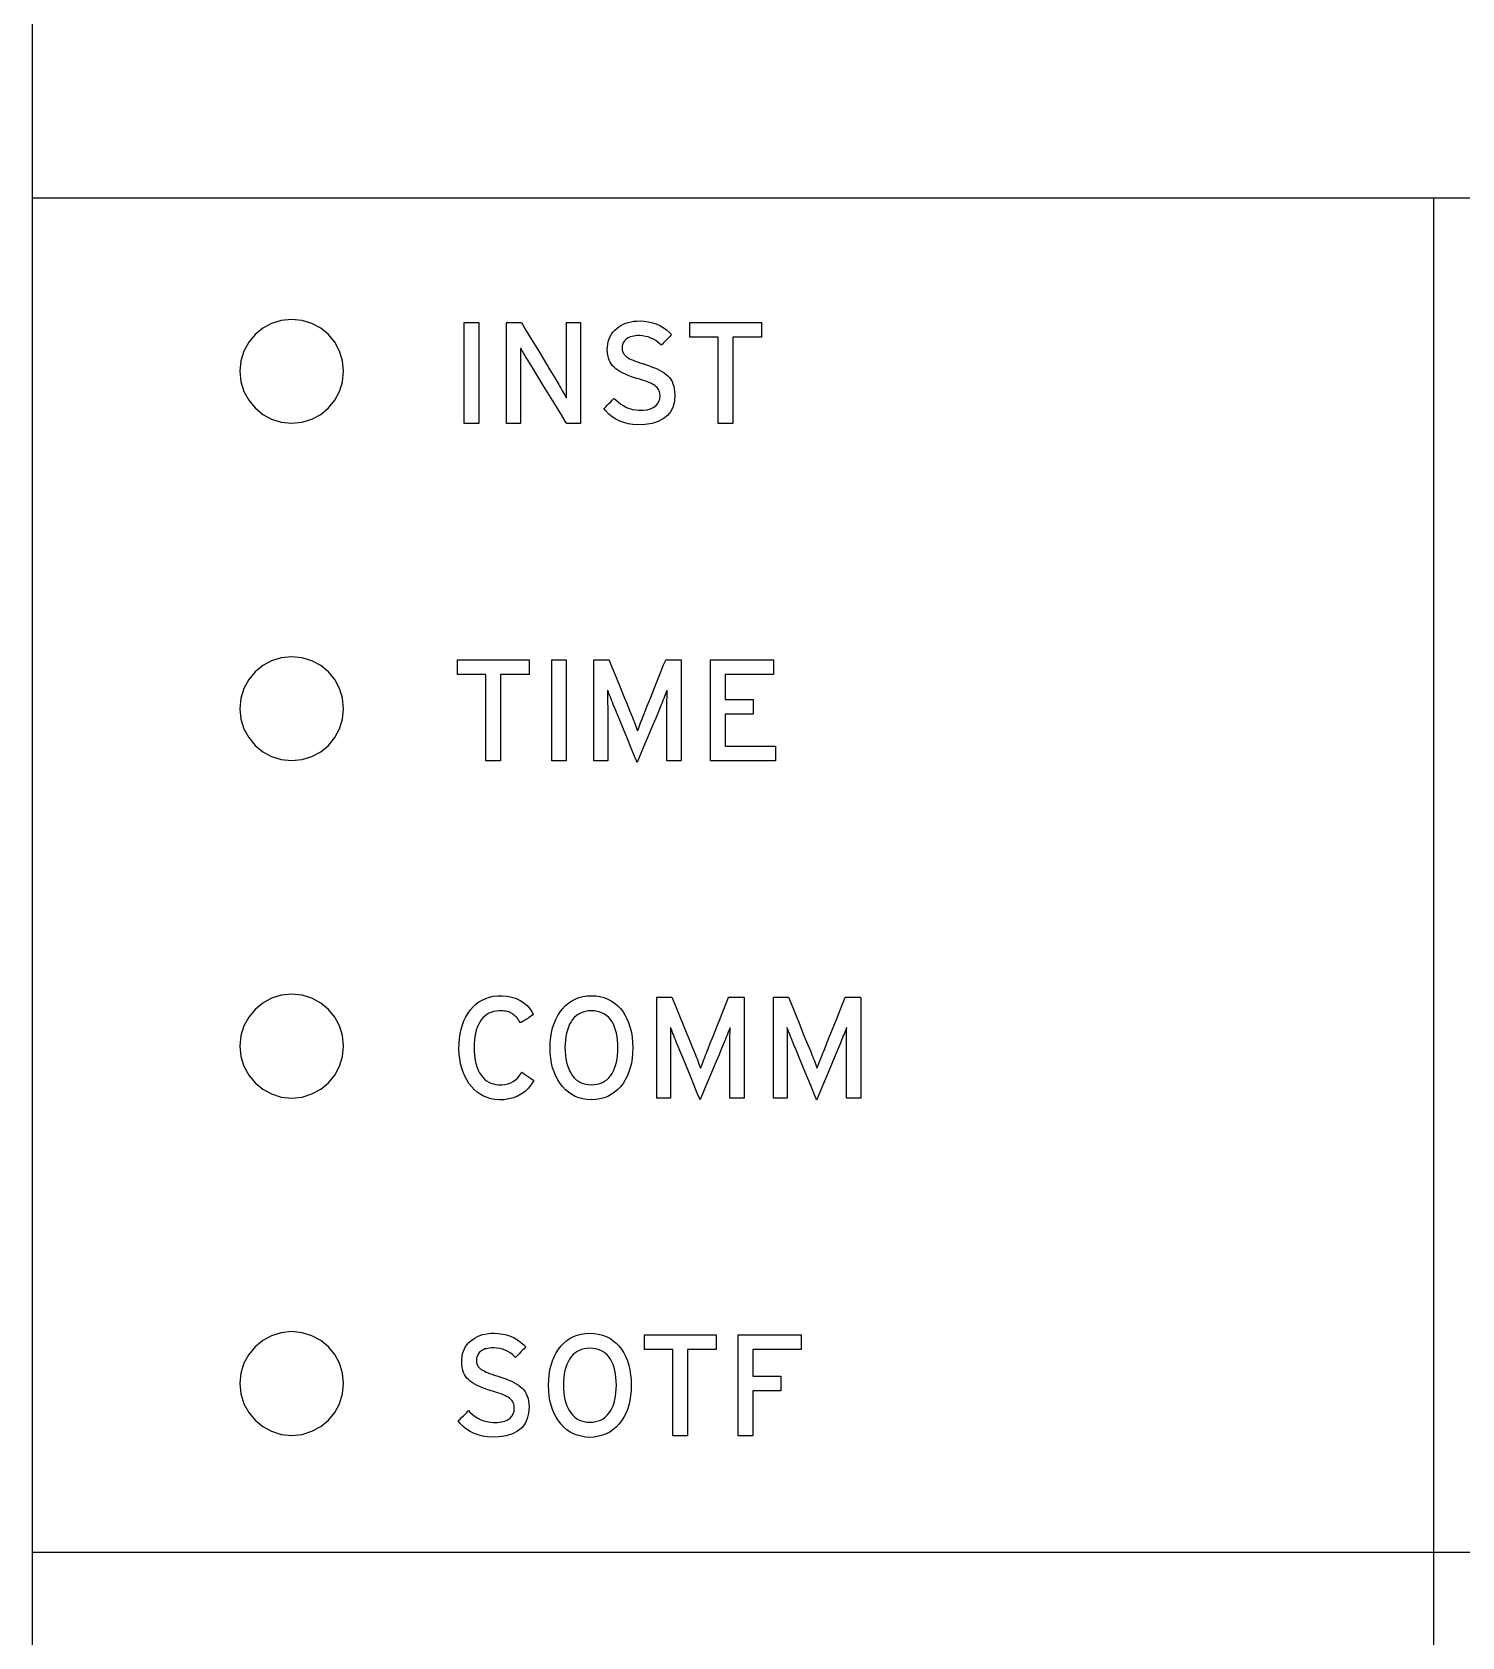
# Model space of a CAD drawing. Extents: x 1 to 47.7, y 0.2 to 33.3.
# Drawn here: x 21.577 to 22.954, y 9.983 to 11.529 of the extents above; entities that cross this region are included whole.
import ezdxf

# ---------------------------------------------------------------- set-up
doc = ezdxf.new("R2010")
doc.units = 0
doc.header["$MEASUREMENT"] = 0
doc.layers.add('4_0_____DWG', color=7, linetype='CONTINUOUS')

msp = doc.modelspace()

# ---------------------------------------------------------------- linework, layer by layer
at = {"layer": '4_0_____DWG'}
for points in [[(21.577, 11.8074), (21.577, 11.5273), (21.577, 10.9643), (21.577, 10.4013), (21.577, 10.1212), (21.577, 9.8427), (21.577, 9.5664), (21.577, 9.2929), (21.577, 9.1574), (21.577, 9.0227), (21.577, 8.889), (21.577, 8.7563), (21.577, 8.6248), (21.577, 8.4944), (21.577, 8.3652)], [(25.3529, 11.3685), (21.577, 11.3685)], [(22.9271, 11.3685), (22.9271, 8.656)], [(21.9934, 11.1517), (21.9934, 11.2489), (22.0074, 11.2489), (22.0074, 11.1517), (21.9934, 11.1517)], [(22.2522, 11.2346), (22.2522, 11.1517), (22.2381, 11.1517), (22.2381, 11.2346), (22.2106, 11.2346), (22.2106, 11.2489), (22.2797, 11.2489), (22.2797, 11.2346), (22.2522, 11.2346)], [(22.0283, 10.9097), (22.0283, 10.8267), (22.0142, 10.8267), (22.0142, 10.9097), (21.9868, 10.9097), (21.9868, 10.9239), (22.0558, 10.9239), (22.0558, 10.9097), (22.0283, 10.9097)], [(22.0777, 10.8267), (22.0777, 10.9239), (22.0917, 10.9239), (22.0917, 10.8267), (22.0777, 10.8267)], [(22.2305, 10.8267), (22.2305, 10.9239), (22.2912, 10.9239), (22.2912, 10.9098), (22.2446, 10.9098), (22.2446, 10.8856), (22.2716, 10.8856), (22.2716, 10.8715), (22.2446, 10.8715), (22.2446, 10.8408), (22.2932, 10.8408), (22.2932, 10.8267), (22.2305, 10.8267)], [(22.2085, 10.2596), (22.2085, 10.1767), (22.1944, 10.1767), (22.1944, 10.2596), (22.1669, 10.2596), (22.1669, 10.2739), (22.2359, 10.2739), (22.2359, 10.2596), (22.2085, 10.2596)], [(22.2713, 10.2596), (22.2713, 10.2341), (22.2983, 10.2341), (22.2983, 10.2199), (22.2713, 10.2199), (22.2713, 10.1767), (22.2572, 10.1767), (22.2572, 10.2739), (22.3178, 10.2739), (22.3178, 10.2596), (22.2713, 10.2596)], [(21.577, 10.0644), (24.247, 10.0645)]]:
    msp.add_lwpolyline(points, dxfattribs=at)
for points in [[(21.8271, 11.1519), (21.8372, 11.1529), (21.8466, 11.1558), (21.8551, 11.1604), (21.8625, 11.1666), (21.8686, 11.174), (21.8732, 11.1825), (21.8761, 11.1918), (21.8772, 11.2019), (21.8761, 11.212), (21.8732, 11.2214), (21.8686, 11.2299), (21.8625, 11.2373), (21.8551, 11.2434), (21.8466, 11.248), (21.8372, 11.2509), (21.8271, 11.2519), (21.8171, 11.2509), (21.8077, 11.248), (21.7992, 11.2434), (21.7918, 11.2373), (21.7857, 11.2299), (21.7811, 11.2214), (21.7782, 11.212), (21.7772, 11.2019), (21.7782, 11.1918), (21.7811, 11.1825), (21.7857, 11.174), (21.7918, 11.1666), (21.7992, 11.1604), (21.8077, 11.1558), (21.8171, 11.1529)], [(22.0921, 11.1517), (22.0907, 11.1539), (22.0871, 11.1599), (22.0818, 11.1684), (22.0756, 11.1784), (22.0692, 11.1889), (22.0632, 11.1986), (22.0584, 11.2065), (22.0553, 11.2115), (22.0543, 11.2131), (22.0534, 11.2146), (22.0525, 11.2161), (22.0516, 11.2175), (22.0508, 11.2189), (22.05, 11.2203), (22.0493, 11.2216), (22.0485, 11.2229), (22.0478, 11.2241), (22.0475, 11.2233), (22.0475, 11.2209), (22.0475, 11.2185), (22.0475, 11.216), (22.0476, 11.2135), (22.0476, 11.2108), (22.0476, 11.2081), (22.0476, 11.2053), (22.0477, 11.2025), (22.0477, 11.2007), (22.0477, 11.1962), (22.0477, 11.1894), (22.0477, 11.1812), (22.0477, 11.1726), (22.0477, 11.1644), (22.0477, 11.1576), (22.0477, 11.1531), (22.0477, 11.1517), (22.047, 11.1517), (22.0456, 11.1517), (22.0436, 11.1517), (22.0413, 11.1517), (22.039, 11.1517), (22.0368, 11.1517), (22.0352, 11.1517), (22.0341, 11.1517), (22.034, 11.1524), (22.034, 11.1587), (22.034, 11.1701), (22.034, 11.185), (22.034, 11.2015), (22.034, 11.2178), (22.034, 11.2323), (22.034, 11.2432), (22.034, 11.2486), (22.0343, 11.2489), (22.0354, 11.2489), (22.0373, 11.2489), (22.0396, 11.2489), (22.042, 11.2489), (22.0444, 11.2489), (22.0464, 11.2489), (22.0478, 11.2489), (22.0484, 11.2489), (22.0497, 11.2467), (22.0531, 11.2409), (22.0582, 11.2326), (22.0641, 11.2229), (22.0702, 11.2127), (22.0759, 11.2032), (22.0805, 11.1955), (22.0835, 11.1907), (22.0844, 11.189), (22.0855, 11.1872), (22.0865, 11.1855), (22.0875, 11.1838), (22.0884, 11.1822), (22.0893, 11.1806), (22.0901, 11.1791), (22.0909, 11.1777), (22.0917, 11.1763), (22.0919, 11.1771), (22.0919, 11.1795), (22.0919, 11.182), (22.0919, 11.1846), (22.0919, 11.1872), (22.0918, 11.1898), (22.0918, 11.1926), (22.0918, 11.1954), (22.0918, 11.1983), (22.0918, 11.2001), (22.0918, 11.2046), (22.0918, 11.2114), (22.0918, 11.2195), (22.0918, 11.2281), (22.0918, 11.2362), (22.0918, 11.243), (22.0918, 11.2475), (22.0918, 11.2489), (22.0925, 11.2489), (22.0939, 11.2489), (22.0959, 11.2489), (22.0982, 11.2489), (22.1005, 11.2489), (22.1026, 11.2489), (22.1043, 11.2489), (22.1053, 11.2489), (22.1055, 11.2482), (22.1055, 11.2419), (22.1055, 11.2304), (22.1055, 11.2156), (22.1055, 11.1991), (22.1055, 11.1827), (22.1055, 11.1682), (22.1055, 11.1574), (22.1055, 11.152), (22.1053, 11.1517), (22.1042, 11.1517), (22.1024, 11.1517), (22.1003, 11.1517), (22.098, 11.1517), (22.0958, 11.1517), (22.0939, 11.1517), (22.0926, 11.1517)], [(22.1962, 11.1796), (22.1958, 11.1735), (22.1945, 11.168), (22.1923, 11.1633), (22.1891, 11.1593), (22.1851, 11.1561), (22.1801, 11.1535), (22.1743, 11.1517), (22.1675, 11.1505), (22.1604, 11.1502), (22.1558, 11.1505), (22.1514, 11.1513), (22.1472, 11.1524), (22.1432, 11.1539), (22.1395, 11.1558), (22.136, 11.1581), (22.1327, 11.1607), (22.1296, 11.1638), (22.1279, 11.1659), (22.1285, 11.1665), (22.1296, 11.1676), (22.1311, 11.1692), (22.1328, 11.1708), (22.1345, 11.1725), (22.136, 11.174), (22.1372, 11.1752), (22.1379, 11.1758), (22.1393, 11.1745), (22.1418, 11.1722), (22.1443, 11.1702), (22.147, 11.1685), (22.1497, 11.1671), (22.1526, 11.166), (22.1555, 11.1652), (22.1585, 11.1646), (22.1617, 11.1644), (22.1657, 11.1645), (22.1695, 11.1649), (22.1728, 11.1658), (22.1755, 11.167), (22.1778, 11.1685), (22.1796, 11.1704), (22.1809, 11.1727), (22.1817, 11.1754), (22.182, 11.1784), (22.1819, 11.1797), (22.1817, 11.1809), (22.1814, 11.1821), (22.181, 11.1832), (22.1805, 11.1842), (22.1799, 11.1852), (22.1791, 11.1861), (22.1782, 11.187), (22.1772, 11.1878), (22.176, 11.1887), (22.1746, 11.1895), (22.173, 11.1903), (22.1712, 11.1911), (22.1693, 11.1919), (22.1672, 11.1927), (22.1649, 11.1934), (22.1624, 11.1942), (22.1596, 11.195), (22.1564, 11.196), (22.1534, 11.197), (22.1505, 11.1981), (22.1479, 11.1993), (22.1455, 11.2004), (22.1433, 11.2017), (22.1412, 11.203), (22.1394, 11.2043), (22.1377, 11.2057), (22.1363, 11.2072), (22.135, 11.2089), (22.1339, 11.2107), (22.133, 11.2127), (22.1322, 11.2149), (22.1317, 11.2173), (22.1314, 11.2198), (22.1312, 11.2225), (22.1313, 11.2254), (22.1316, 11.2281), (22.1321, 11.2307), (22.1329, 11.2331), (22.1339, 11.2354), (22.1351, 11.2376), (22.1366, 11.2396), (22.1383, 11.2415), (22.1402, 11.2432), (22.1422, 11.2447), (22.1443, 11.2461), (22.1465, 11.2472), (22.1489, 11.2482), (22.1514, 11.249), (22.154, 11.2496), (22.1567, 11.2501), (22.1596, 11.2503), (22.1627, 11.2504), (22.1668, 11.2502), (22.1708, 11.2496), (22.1746, 11.2487), (22.1782, 11.2475), (22.1817, 11.246), (22.185, 11.2441), (22.1881, 11.2418), (22.1911, 11.2393), (22.1931, 11.2372), (22.1925, 11.2366), (22.1914, 11.2355), (22.19, 11.234), (22.1883, 11.2323), (22.1866, 11.2305), (22.1851, 11.2289), (22.1839, 11.2277), (22.1832, 11.227), (22.1822, 11.2279), (22.1801, 11.2297), (22.178, 11.2314), (22.1756, 11.2328), (22.1732, 11.2339), (22.1706, 11.2349), (22.1679, 11.2355), (22.1651, 11.236), (22.1622, 11.2362), (22.1599, 11.2362), (22.1582, 11.236), (22.1566, 11.2358), (22.1551, 11.2355), (22.1537, 11.2352), (22.1524, 11.2347), (22.1513, 11.2342), (22.1502, 11.2335), (22.1493, 11.2328), (22.1485, 11.232), (22.1478, 11.2312), (22.1472, 11.2303), (22.1466, 11.2294), (22.1462, 11.2284), (22.1459, 11.2274), (22.1456, 11.2263), (22.1455, 11.2252), (22.1455, 11.2241), (22.1455, 11.2235), (22.1455, 11.223), (22.1456, 11.2224), (22.1456, 11.2219), (22.1458, 11.2214), (22.1459, 11.221), (22.146, 11.2205), (22.1462, 11.2201), (22.1464, 11.2196), (22.1467, 11.2192), (22.1469, 11.2187), (22.1473, 11.2183), (22.1476, 11.2178), (22.148, 11.2174), (22.1484, 11.217), (22.1489, 11.2165), (22.1494, 11.2161), (22.1502, 11.2156), (22.1514, 11.2148), (22.1527, 11.214), (22.1543, 11.2132), (22.1561, 11.2125), (22.158, 11.2117), (22.1602, 11.2109), (22.1625, 11.2101), (22.165, 11.2093), (22.168, 11.2084), (22.171, 11.2074), (22.1739, 11.2063), (22.1766, 11.2052), (22.1791, 11.2041), (22.1815, 11.2029), (22.1838, 11.2016), (22.1858, 11.2003), (22.1878, 11.1989), (22.1895, 11.1974), (22.191, 11.1958), (22.1924, 11.194), (22.1935, 11.192), (22.1944, 11.1898), (22.1952, 11.1875), (22.1957, 11.1851), (22.196, 11.1824)], [(21.8271, 10.8269), (21.8372, 10.8279), (21.8466, 10.8308), (21.8551, 10.8355), (21.8625, 10.8416), (21.8686, 10.849), (21.8732, 10.8575), (21.8761, 10.8668), (21.8772, 10.8769), (21.8761, 10.887), (21.8732, 10.8964), (21.8686, 10.9049), (21.8625, 10.9123), (21.8551, 10.9184), (21.8466, 10.923), (21.8372, 10.9259), (21.8271, 10.9269), (21.8171, 10.9259), (21.8077, 10.923), (21.7992, 10.9184), (21.7918, 10.9123), (21.7857, 10.9049), (21.7811, 10.8964), (21.7782, 10.887), (21.7772, 10.8769), (21.7782, 10.8668), (21.7811, 10.8575), (21.7857, 10.849), (21.7918, 10.8416), (21.7992, 10.8355), (21.8077, 10.8308), (21.8171, 10.8279)], [(22.1886, 10.8267), (22.1886, 10.8285), (22.1886, 10.8335), (22.1886, 10.8406), (22.1886, 10.849), (22.1886, 10.8577), (22.1886, 10.8659), (22.1886, 10.8726), (22.1886, 10.877), (22.1886, 10.8786), (22.1886, 10.881), (22.1886, 10.8833), (22.1886, 10.8854), (22.1887, 10.8874), (22.1887, 10.8894), (22.1887, 10.8911), (22.1888, 10.8928), (22.1888, 10.8944), (22.1886, 10.8946), (22.1881, 10.8933), (22.1875, 10.8918), (22.1869, 10.8902), (22.1863, 10.8885), (22.1855, 10.8867), (22.1848, 10.8848), (22.184, 10.8827), (22.1831, 10.8806), (22.1824, 10.879), (22.1807, 10.8747), (22.1778, 10.8678), (22.1742, 10.8592), (22.1703, 10.8499), (22.1665, 10.8409), (22.1633, 10.8331), (22.1609, 10.8276), (22.16, 10.8252), (22.1593, 10.8267), (22.1572, 10.8317), (22.1542, 10.839), (22.1506, 10.8479), (22.1467, 10.8572), (22.1431, 10.866), (22.14, 10.8734), (22.138, 10.8783), (22.1372, 10.8801), (22.1364, 10.8823), (22.1356, 10.8843), (22.1348, 10.8863), (22.1341, 10.8881), (22.1334, 10.8898), (22.1328, 10.8914), (22.1322, 10.8929), (22.1316, 10.8943), (22.1313, 10.8947), (22.1314, 10.8932), (22.1314, 10.8915), (22.1314, 10.8898), (22.1315, 10.8879), (22.1315, 10.8859), (22.1315, 10.8838), (22.1315, 10.8815), (22.1316, 10.8792), (22.1316, 10.8775), (22.1316, 10.8738), (22.1316, 10.8676), (22.1316, 10.8596), (22.1316, 10.8509), (22.1316, 10.8424), (22.1316, 10.8349), (22.1316, 10.8294), (22.1316, 10.8268), (22.1313, 10.8267), (22.1301, 10.8267), (22.1284, 10.8267), (22.1263, 10.8267), (22.124, 10.8267), (22.1219, 10.8267), (22.12, 10.8267), (22.1188, 10.8267), (22.1183, 10.8267), (22.1183, 10.8302), (22.1183, 10.8395), (22.1183, 10.853), (22.1183, 10.8688), (22.1183, 10.8854), (22.1183, 10.9008), (22.1183, 10.9135), (22.1183, 10.9217), (22.1183, 10.9239), (22.119, 10.9239), (22.1206, 10.9239), (22.1227, 10.9239), (22.1251, 10.9239), (22.1276, 10.9239), (22.1299, 10.9239), (22.1316, 10.9239), (22.1327, 10.9239), (22.133, 10.9235), (22.1344, 10.9202), (22.1368, 10.9141), (22.14, 10.9062), (22.1436, 10.8975), (22.1471, 10.8888), (22.1502, 10.8811), (22.1526, 10.8753), (22.1538, 10.8723), (22.1545, 10.8707), (22.1554, 10.8686), (22.1562, 10.8666), (22.157, 10.8646), (22.1577, 10.8627), (22.1584, 10.8608), (22.1591, 10.859), (22.1597, 10.8573), (22.1603, 10.8556), (22.1609, 10.8569), (22.1615, 10.8586), (22.1621, 10.8603), (22.1628, 10.8622), (22.1635, 10.8641), (22.1643, 10.866), (22.1651, 10.8681), (22.1659, 10.8702), (22.1667, 10.8721), (22.1676, 10.8744), (22.1697, 10.8797), (22.1727, 10.887), (22.1761, 10.8955), (22.1796, 10.9043), (22.1828, 10.9125), (22.1854, 10.919), (22.1871, 10.923), (22.1875, 10.9239), (22.1883, 10.9239), (22.19, 10.9239), (22.1922, 10.9239), (22.1948, 10.9239), (22.1973, 10.9239), (22.1996, 10.9239), (22.2013, 10.9239), (22.2023, 10.9239), (22.2024, 10.9228), (22.2024, 10.9158), (22.2024, 10.904), (22.2024, 10.889), (22.2024, 10.8725), (22.2024, 10.8564), (22.2024, 10.8422), (22.2024, 10.8318), (22.2024, 10.8269), (22.2021, 10.8267), (22.2009, 10.8267), (22.1991, 10.8267), (22.1969, 10.8267), (22.1946, 10.8267), (22.1923, 10.8267), (22.1904, 10.8267), (22.1891, 10.8267)], [(21.8271, 10.5019), (21.8372, 10.5029), (21.8466, 10.5058), (21.8551, 10.5105), (21.8625, 10.5166), (21.8686, 10.524), (21.8732, 10.5325), (21.8761, 10.5419), (21.8772, 10.5519), (21.8761, 10.562), (21.8732, 10.5714), (21.8686, 10.5799), (21.8625, 10.5873), (21.8551, 10.5934), (21.8466, 10.598), (21.8372, 10.6009), (21.8271, 10.6019), (21.8171, 10.6009), (21.8077, 10.598), (21.7992, 10.5934), (21.7918, 10.5873), (21.7857, 10.5799), (21.7811, 10.5714), (21.7782, 10.562), (21.7772, 10.5519), (21.7782, 10.5419), (21.7811, 10.5325), (21.7857, 10.524), (21.7918, 10.5166), (21.7992, 10.5105), (21.8077, 10.5058), (21.8171, 10.5029)], [(22.0605, 10.5187), (22.0579, 10.5148), (22.0551, 10.5113), (22.052, 10.5083), (22.0485, 10.5058), (22.0448, 10.5037), (22.0407, 10.5021), (22.0364, 10.501), (22.0317, 10.5003), (22.027, 10.5002), (22.0229, 10.5005), (22.0191, 10.5012), (22.0154, 10.5023), (22.012, 10.5037), (22.0087, 10.5055), (22.0057, 10.5076), (22.0029, 10.5101), (22.0003, 10.5129), (21.9979, 10.516), (21.9957, 10.5193), (21.9938, 10.5229), (21.9922, 10.5267), (21.9909, 10.5308), (21.9898, 10.535), (21.989, 10.5396), (21.9885, 10.5443), (21.9883, 10.5493), (21.9884, 10.5544), (21.9888, 10.5592), (21.9894, 10.5639), (21.9904, 10.5683), (21.9916, 10.5724), (21.9931, 10.5764), (21.9949, 10.5801), (21.997, 10.5835), (21.9993, 10.5868), (22.0019, 10.5897), (22.0046, 10.5923), (22.0075, 10.5945), (22.0106, 10.5963), (22.014, 10.5979), (22.0176, 10.599), (22.0213, 10.5999), (22.0253, 10.6003), (22.0298, 10.6004), (22.0347, 10.6), (22.0393, 10.5991), (22.0435, 10.5977), (22.0473, 10.5959), (22.0508, 10.5936), (22.054, 10.5909), (22.0568, 10.5876), (22.0592, 10.5839), (22.0599, 10.5822), (22.059, 10.5816), (22.0574, 10.5806), (22.0555, 10.5793), (22.0534, 10.578), (22.0513, 10.5766), (22.0495, 10.5755), (22.0482, 10.5746), (22.0476, 10.5743), (22.0469, 10.5754), (22.0461, 10.5767), (22.0452, 10.5779), (22.0444, 10.579), (22.0435, 10.58), (22.0425, 10.5809), (22.0416, 10.5818), (22.0406, 10.5825), (22.0396, 10.5832), (22.0385, 10.5838), (22.0374, 10.5844), (22.0362, 10.5848), (22.0349, 10.5852), (22.0335, 10.5855), (22.0321, 10.5857), (22.0306, 10.5858), (22.029, 10.5859), (22.027, 10.5859), (22.0243, 10.5857), (22.0217, 10.5852), (22.0194, 10.5844), (22.0171, 10.5835), (22.0151, 10.5823), (22.0132, 10.5808), (22.0114, 10.5791), (22.0098, 10.5772), (22.0084, 10.575), (22.0071, 10.5726), (22.0059, 10.57), (22.005, 10.5672), (22.0042, 10.5643), (22.0036, 10.5611), (22.0031, 10.5578), (22.0029, 10.5543), (22.0028, 10.5506), (22.0028, 10.5469), (22.0031, 10.5434), (22.0035, 10.5401), (22.0041, 10.5369), (22.0049, 10.534), (22.0058, 10.5312), (22.0069, 10.5286), (22.0082, 10.5262), (22.0096, 10.524), (22.0112, 10.5219), (22.0129, 10.5201), (22.0148, 10.5186), (22.0169, 10.5173), (22.0191, 10.5163), (22.0214, 10.5155), (22.0239, 10.515), (22.0266, 10.5147), (22.0296, 10.5147), (22.0326, 10.515), (22.0355, 10.5156), (22.0381, 10.5166), (22.0406, 10.5178), (22.0428, 10.5194), (22.0449, 10.5213), (22.0467, 10.5235), (22.0484, 10.5261), (22.049, 10.5267), (22.05, 10.526), (22.0515, 10.5249), (22.0534, 10.5236), (22.0554, 10.5223), (22.0573, 10.5209), (22.0589, 10.5198), (22.0601, 10.519)], [(22.1558, 10.5503), (22.1556, 10.5452), (22.1551, 10.5402), (22.1544, 10.5356), (22.1533, 10.5311), (22.152, 10.527), (22.1504, 10.523), (22.1485, 10.5194), (22.1463, 10.5159), (22.1438, 10.5127), (22.1411, 10.5099), (22.1381, 10.5074), (22.135, 10.5052), (22.1316, 10.5035), (22.128, 10.5021), (22.1241, 10.5011), (22.1201, 10.5004), (22.1158, 10.5001), (22.1116, 10.5004), (22.1076, 10.5011), (22.1038, 10.5021), (22.1002, 10.5035), (22.0969, 10.5052), (22.0938, 10.5074), (22.0909, 10.5099), (22.0882, 10.5127), (22.0857, 10.5159), (22.0835, 10.5194), (22.0815, 10.523), (22.0799, 10.527), (22.0785, 10.5311), (22.0774, 10.5356), (22.0767, 10.5402), (22.0762, 10.5452), (22.076, 10.5503), (22.0762, 10.5555), (22.0767, 10.5604), (22.0774, 10.5651), (22.0785, 10.5696), (22.0799, 10.5738), (22.0815, 10.5777), (22.0835, 10.5814), (22.0857, 10.5849), (22.0882, 10.5881), (22.0909, 10.5909), (22.0938, 10.5934), (22.0969, 10.5955), (22.1002, 10.5972), (22.1038, 10.5986), (22.1076, 10.5996), (22.1116, 10.6002), (22.1158, 10.6005), (22.1201, 10.6002), (22.1241, 10.5996), (22.128, 10.5986), (22.1316, 10.5972), (22.135, 10.5955), (22.1381, 10.5934), (22.1411, 10.5909), (22.1438, 10.5881), (22.1463, 10.5849), (22.1485, 10.5814), (22.1504, 10.5777), (22.152, 10.5738), (22.1533, 10.5696), (22.1544, 10.5651), (22.1551, 10.5604), (22.1556, 10.5555)], [(22.2493, 10.5017), (22.2493, 10.5035), (22.2493, 10.5085), (22.2493, 10.5156), (22.2493, 10.524), (22.2493, 10.5327), (22.2493, 10.5409), (22.2493, 10.5476), (22.2493, 10.5519), (22.2493, 10.5536), (22.2493, 10.556), (22.2493, 10.5583), (22.2493, 10.5604), (22.2493, 10.5624), (22.2494, 10.5643), (22.2494, 10.5661), (22.2495, 10.5678), (22.2495, 10.5694), (22.2493, 10.5696), (22.2488, 10.5682), (22.2482, 10.5668), (22.2476, 10.5652), (22.247, 10.5635), (22.2462, 10.5617), (22.2455, 10.5598), (22.2447, 10.5577), (22.2438, 10.5556), (22.2431, 10.554), (22.2413, 10.5497), (22.2385, 10.5428), (22.2349, 10.5342), (22.231, 10.5249), (22.2272, 10.5159), (22.224, 10.5081), (22.2216, 10.5026), (22.2206, 10.5002), (22.22, 10.5017), (22.2179, 10.5067), (22.2149, 10.514), (22.2113, 10.5229), (22.2074, 10.5322), (22.2038, 10.541), (22.2007, 10.5484), (22.1987, 10.5533), (22.1979, 10.5551), (22.1971, 10.5573), (22.1963, 10.5593), (22.1955, 10.5613), (22.1948, 10.5631), (22.1941, 10.5648), (22.1935, 10.5664), (22.1929, 10.5679), (22.1923, 10.5693), (22.192, 10.5697), (22.1921, 10.5682), (22.1921, 10.5665), (22.1921, 10.5648), (22.1922, 10.5629), (22.1922, 10.5609), (22.1922, 10.5588), (22.1922, 10.5565), (22.1922, 10.5542), (22.1922, 10.5525), (22.1922, 10.5488), (22.1922, 10.5425), (22.1922, 10.5346), (22.1922, 10.5259), (22.1922, 10.5174), (22.1922, 10.5099), (22.1922, 10.5044), (22.1922, 10.5018), (22.192, 10.5017), (22.1908, 10.5017), (22.1891, 10.5017), (22.187, 10.5017), (22.1847, 10.5017), (22.1826, 10.5017), (22.1807, 10.5017), (22.1794, 10.5017), (22.179, 10.5017), (22.179, 10.5052), (22.179, 10.5145), (22.179, 10.528), (22.179, 10.5438), (22.179, 10.5604), (22.179, 10.5758), (22.179, 10.5885), (22.179, 10.5967), (22.179, 10.5989), (22.1797, 10.5989), (22.1813, 10.5989), (22.1834, 10.5989), (22.1858, 10.5989), (22.1883, 10.5989), (22.1906, 10.5989), (22.1923, 10.5989), (22.1934, 10.5989), (22.1937, 10.5985), (22.1951, 10.5951), (22.1975, 10.5891), (22.2007, 10.5812), (22.2043, 10.5725), (22.2078, 10.5638), (22.2109, 10.5561), (22.2133, 10.5503), (22.2145, 10.5473), (22.2152, 10.5457), (22.2161, 10.5436), (22.2169, 10.5415), (22.2177, 10.5396), (22.2184, 10.5377), (22.2191, 10.5358), (22.2198, 10.534), (22.2204, 10.5323), (22.221, 10.5306), (22.2216, 10.5319), (22.2222, 10.5336), (22.2228, 10.5353), (22.2235, 10.5372), (22.2242, 10.5391), (22.225, 10.541), (22.2258, 10.5431), (22.2266, 10.5452), (22.2274, 10.5471), (22.2283, 10.5494), (22.2304, 10.5547), (22.2334, 10.562), (22.2368, 10.5705), (22.2403, 10.5793), (22.2435, 10.5875), (22.2461, 10.594), (22.2477, 10.598), (22.2482, 10.5989), (22.249, 10.5989), (22.2507, 10.5989), (22.2529, 10.5989), (22.2555, 10.5989), (22.258, 10.5989), (22.2603, 10.5989), (22.262, 10.5989), (22.263, 10.5989), (22.2631, 10.5978), (22.2631, 10.5908), (22.2631, 10.579), (22.2631, 10.564), (22.2631, 10.5475), (22.2631, 10.5314), (22.2631, 10.5172), (22.2631, 10.5068), (22.2631, 10.5019), (22.2628, 10.5017), (22.2616, 10.5017), (22.2598, 10.5017), (22.2576, 10.5017), (22.2553, 10.5017), (22.253, 10.5017), (22.2511, 10.5017), (22.2498, 10.5017)], [(22.3615, 10.5017), (22.3615, 10.5035), (22.3615, 10.5085), (22.3615, 10.5156), (22.3615, 10.524), (22.3615, 10.5327), (22.3615, 10.5409), (22.3615, 10.5476), (22.3615, 10.5519), (22.3615, 10.5536), (22.3615, 10.556), (22.3615, 10.5583), (22.3616, 10.5604), (22.3616, 10.5624), (22.3616, 10.5643), (22.3617, 10.5661), (22.3617, 10.5678), (22.3618, 10.5694), (22.3616, 10.5696), (22.3611, 10.5682), (22.3605, 10.5668), (22.3599, 10.5652), (22.3592, 10.5635), (22.3585, 10.5617), (22.3577, 10.5598), (22.3569, 10.5577), (22.356, 10.5556), (22.3554, 10.554), (22.3536, 10.5497), (22.3507, 10.5428), (22.3471, 10.5342), (22.3432, 10.5249), (22.3395, 10.5159), (22.3362, 10.5081), (22.3339, 10.5026), (22.3329, 10.5002), (22.3322, 10.5017), (22.3302, 10.5067), (22.3271, 10.514), (22.3235, 10.5229), (22.3196, 10.5322), (22.316, 10.541), (22.313, 10.5484), (22.3109, 10.5533), (22.3102, 10.5551), (22.3093, 10.5573), (22.3085, 10.5593), (22.3077, 10.5613), (22.307, 10.5631), (22.3063, 10.5648), (22.3057, 10.5664), (22.3051, 10.5679), (22.3046, 10.5693), (22.3042, 10.5697), (22.3043, 10.5682), (22.3043, 10.5665), (22.3044, 10.5648), (22.3044, 10.5629), (22.3044, 10.5609), (22.3045, 10.5588), (22.3045, 10.5565), (22.3045, 10.5542), (22.3045, 10.5525), (22.3045, 10.5488), (22.3045, 10.5425), (22.3045, 10.5346), (22.3045, 10.5259), (22.3045, 10.5174), (22.3045, 10.5099), (22.3045, 10.5044), (22.3045, 10.5018), (22.3042, 10.5017), (22.3031, 10.5017), (22.3013, 10.5017), (22.2992, 10.5017), (22.297, 10.5017), (22.2948, 10.5017), (22.293, 10.5017), (22.2917, 10.5017), (22.2912, 10.5017), (22.2912, 10.5052), (22.2912, 10.5145), (22.2912, 10.528), (22.2912, 10.5438), (22.2912, 10.5604), (22.2912, 10.5758), (22.2912, 10.5885), (22.2912, 10.5967), (22.2912, 10.5989), (22.292, 10.5989), (22.2935, 10.5989), (22.2957, 10.5989), (22.2981, 10.5989), (22.3005, 10.5989), (22.3028, 10.5989), (22.3046, 10.5989), (22.3056, 10.5989), (22.3059, 10.5985), (22.3073, 10.5951), (22.3098, 10.5891), (22.313, 10.5812), (22.3165, 10.5725), (22.32, 10.5638), (22.3232, 10.5561), (22.3255, 10.5503), (22.3268, 10.5473), (22.3274, 10.5457), (22.3283, 10.5436), (22.3291, 10.5415), (22.3299, 10.5396), (22.3307, 10.5377), (22.3314, 10.5358), (22.332, 10.534), (22.3326, 10.5323), (22.3332, 10.5306), (22.3338, 10.5319), (22.3344, 10.5336), (22.335, 10.5353), (22.3357, 10.5372), (22.3365, 10.5391), (22.3372, 10.541), (22.338, 10.5431), (22.3389, 10.5452), (22.3397, 10.5471), (22.3406, 10.5494), (22.3427, 10.5547), (22.3456, 10.562), (22.349, 10.5705), (22.3525, 10.5793), (22.3558, 10.5875), (22.3584, 10.594), (22.36, 10.598), (22.3604, 10.5989), (22.3613, 10.5989), (22.3629, 10.5989), (22.3652, 10.5989), (22.3677, 10.5989), (22.3702, 10.5989), (22.3725, 10.5989), (22.3743, 10.5989), (22.3752, 10.5989), (22.3754, 10.5978), (22.3754, 10.5908), (22.3754, 10.579), (22.3754, 10.564), (22.3754, 10.5475), (22.3754, 10.5314), (22.3754, 10.5172), (22.3754, 10.5068), (22.3754, 10.5019), (22.375, 10.5017), (22.3739, 10.5017), (22.3721, 10.5017), (22.3699, 10.5017), (22.3675, 10.5017), (22.3653, 10.5017), (22.3634, 10.5017), (22.362, 10.5017)], [(22.1414, 10.5503), (22.1413, 10.5542), (22.141, 10.5578), (22.1406, 10.5612), (22.14, 10.5644), (22.1392, 10.5674), (22.1382, 10.5703), (22.137, 10.5729), (22.1357, 10.5754), (22.1342, 10.5776), (22.1325, 10.5795), (22.1306, 10.5812), (22.1286, 10.5826), (22.1264, 10.5838), (22.124, 10.5847), (22.1214, 10.5854), (22.1187, 10.5858), (22.1158, 10.5859), (22.113, 10.5858), (22.1103, 10.5854), (22.1078, 10.5847), (22.1055, 10.5838), (22.1033, 10.5826), (22.1013, 10.5812), (22.0994, 10.5795), (22.0977, 10.5776), (22.0962, 10.5754), (22.0948, 10.5729), (22.0937, 10.5703), (22.0927, 10.5674), (22.0918, 10.5644), (22.0912, 10.5612), (22.0908, 10.5578), (22.0905, 10.5542), (22.0904, 10.5503), (22.0905, 10.5466), (22.0908, 10.543), (22.0912, 10.5396), (22.0918, 10.5364), (22.0927, 10.5334), (22.0937, 10.5306), (22.0948, 10.528), (22.0962, 10.5256), (22.0977, 10.5233), (22.0994, 10.5213), (22.1013, 10.5195), (22.1033, 10.518), (22.1055, 10.5168), (22.1078, 10.5159), (22.1103, 10.5152), (22.113, 10.5148), (22.1158, 10.5147), (22.1187, 10.5148), (22.1214, 10.5152), (22.124, 10.5159), (22.1264, 10.5168), (22.1286, 10.518), (22.1306, 10.5195), (22.1325, 10.5213), (22.1342, 10.5233), (22.1357, 10.5256), (22.137, 10.528), (22.1382, 10.5306), (22.1392, 10.5334), (22.14, 10.5364), (22.1406, 10.5396), (22.141, 10.543), (22.1413, 10.5466)], [(21.8271, 10.1769), (21.8372, 10.1779), (21.8466, 10.1809), (21.8551, 10.1855), (21.8625, 10.1916), (21.8686, 10.199), (21.8732, 10.2075), (21.8761, 10.2169), (21.8772, 10.2269), (21.8761, 10.237), (21.8732, 10.2464), (21.8686, 10.2549), (21.8625, 10.2623), (21.8551, 10.2684), (21.8466, 10.273), (21.8372, 10.2759), (21.8271, 10.2769), (21.8171, 10.2759), (21.8077, 10.273), (21.7992, 10.2684), (21.7918, 10.2623), (21.7857, 10.2549), (21.7811, 10.2464), (21.7782, 10.237), (21.7772, 10.2269), (21.7782, 10.2169), (21.7811, 10.2075), (21.7857, 10.199), (21.7918, 10.1916), (21.7992, 10.1855), (21.8077, 10.1809), (21.8171, 10.1779)], [(22.0558, 10.2046), (22.0554, 10.1985), (22.0541, 10.1931), (22.0519, 10.1883), (22.0487, 10.1844), (22.0447, 10.1811), (22.0397, 10.1785), (22.0339, 10.1767), (22.0271, 10.1755), (22.02, 10.1752), (22.0154, 10.1755), (22.011, 10.1763), (22.0068, 10.1774), (22.0028, 10.1789), (21.9991, 10.1808), (21.9956, 10.1831), (21.9923, 10.1857), (21.9892, 10.1888), (21.9875, 10.1909), (21.9881, 10.1915), (21.9893, 10.1927), (21.9908, 10.1942), (21.9925, 10.1958), (21.9941, 10.1975), (21.9957, 10.1991), (21.9968, 10.2002), (21.9975, 10.2009), (21.9989, 10.1995), (22.0014, 10.1972), (22.0039, 10.1952), (22.0066, 10.1935), (22.0093, 10.1921), (22.0122, 10.191), (22.0151, 10.1902), (22.0182, 10.1896), (22.0213, 10.1894), (22.0253, 10.1895), (22.0291, 10.19), (22.0324, 10.1908), (22.0352, 10.192), (22.0375, 10.1935), (22.0392, 10.1954), (22.0405, 10.1977), (22.0413, 10.2004), (22.0416, 10.2034), (22.0415, 10.2047), (22.0413, 10.2059), (22.0411, 10.2071), (22.0406, 10.2082), (22.0401, 10.2092), (22.0395, 10.2102), (22.0387, 10.2111), (22.0378, 10.212), (22.0368, 10.2128), (22.0356, 10.2137), (22.0342, 10.2145), (22.0326, 10.2153), (22.0309, 10.2161), (22.0289, 10.2169), (22.0268, 10.2177), (22.0245, 10.2184), (22.022, 10.2192), (22.0192, 10.22), (22.016, 10.221), (22.013, 10.222), (22.0102, 10.2231), (22.0075, 10.2243), (22.0051, 10.2255), (22.0029, 10.2267), (22.0009, 10.228), (21.999, 10.2293), (21.9974, 10.2307), (21.9959, 10.2322), (21.9946, 10.2339), (21.9935, 10.2357), (21.9926, 10.2377), (21.9919, 10.2399), (21.9913, 10.2423), (21.991, 10.2448), (21.9909, 10.2476), (21.9909, 10.2504), (21.9912, 10.2531), (21.9918, 10.2557), (21.9925, 10.2581), (21.9935, 10.2604), (21.9947, 10.2626), (21.9962, 10.2646), (21.9979, 10.2665), (21.9998, 10.2682), (22.0018, 10.2697), (22.0039, 10.2711), (22.0062, 10.2722), (22.0085, 10.2732), (22.011, 10.274), (22.0136, 10.2746), (22.0164, 10.2751), (22.0192, 10.2753), (22.0223, 10.2754), (22.0264, 10.2752), (22.0304, 10.2746), (22.0342, 10.2738), (22.0379, 10.2725), (22.0413, 10.271), (22.0446, 10.2691), (22.0477, 10.2668), (22.0507, 10.2643), (22.0527, 10.2622), (22.0521, 10.2617), (22.0511, 10.2605), (22.0496, 10.259), (22.0479, 10.2573), (22.0462, 10.2555), (22.0447, 10.254), (22.0435, 10.2527), (22.0428, 10.252), (22.0418, 10.2529), (22.0397, 10.2548), (22.0376, 10.2564), (22.0353, 10.2578), (22.0328, 10.259), (22.0303, 10.2599), (22.0276, 10.2606), (22.0247, 10.261), (22.0218, 10.2612), (22.0196, 10.2612), (22.0178, 10.261), (22.0162, 10.2608), (22.0147, 10.2605), (22.0133, 10.2602), (22.0121, 10.2597), (22.0109, 10.2592), (22.0099, 10.2586), (22.0089, 10.2579), (22.0081, 10.2571), (22.0074, 10.2562), (22.0068, 10.2553), (22.0063, 10.2544), (22.0058, 10.2534), (22.0055, 10.2524), (22.0053, 10.2513), (22.0051, 10.2502), (22.0051, 10.2491), (22.0051, 10.2485), (22.0051, 10.248), (22.0052, 10.2475), (22.0053, 10.2469), (22.0054, 10.2465), (22.0055, 10.246), (22.0057, 10.2455), (22.0058, 10.2451), (22.006, 10.2447), (22.0063, 10.2442), (22.0066, 10.2437), (22.0069, 10.2433), (22.0072, 10.2428), (22.0076, 10.2424), (22.0081, 10.242), (22.0085, 10.2415), (22.009, 10.2411), (22.0098, 10.2406), (22.011, 10.2398), (22.0124, 10.239), (22.0139, 10.2383), (22.0157, 10.2375), (22.0176, 10.2367), (22.0198, 10.2359), (22.0221, 10.2351), (22.0246, 10.2343), (22.0276, 10.2334), (22.0306, 10.2324), (22.0335, 10.2313), (22.0362, 10.2302), (22.0388, 10.2291), (22.0411, 10.2279), (22.0434, 10.2266), (22.0455, 10.2253), (22.0474, 10.2239), (22.0491, 10.2224), (22.0507, 10.2208), (22.052, 10.219), (22.0531, 10.217), (22.0541, 10.2149), (22.0548, 10.2125), (22.0553, 10.2101), (22.0557, 10.2074)], [(22.1543, 10.2253), (22.1541, 10.2202), (22.1536, 10.2152), (22.1529, 10.2106), (22.1518, 10.2061), (22.1505, 10.202), (22.1489, 10.198), (22.147, 10.1944), (22.1448, 10.1909), (22.1423, 10.1877), (22.1396, 10.1849), (22.1366, 10.1823), (22.1335, 10.1802), (22.1301, 10.1785), (22.1265, 10.1771), (22.1226, 10.1761), (22.1186, 10.1754), (22.1143, 10.1751), (22.1101, 10.1754), (22.1061, 10.1761), (22.1023, 10.1771), (22.0987, 10.1785), (22.0954, 10.1802), (22.0923, 10.1823), (22.0894, 10.1849), (22.0867, 10.1877), (22.0842, 10.1909), (22.082, 10.1944), (22.08, 10.198), (22.0784, 10.202), (22.077, 10.2061), (22.0759, 10.2106), (22.0752, 10.2152), (22.0747, 10.2202), (22.0745, 10.2253), (22.0747, 10.2305), (22.0752, 10.2354), (22.0759, 10.2401), (22.077, 10.2446), (22.0784, 10.2488), (22.08, 10.2527), (22.082, 10.2564), (22.0842, 10.2599), (22.0867, 10.2631), (22.0894, 10.2659), (22.0923, 10.2684), (22.0954, 10.2705), (22.0987, 10.2722), (22.1023, 10.2736), (22.1061, 10.2746), (22.1101, 10.2752), (22.1143, 10.2754), (22.1186, 10.2752), (22.1226, 10.2746), (22.1265, 10.2736), (22.1301, 10.2722), (22.1335, 10.2705), (22.1366, 10.2684), (22.1396, 10.2659), (22.1423, 10.2631), (22.1448, 10.2599), (22.147, 10.2564), (22.1489, 10.2527), (22.1505, 10.2488), (22.1518, 10.2446), (22.1529, 10.2401), (22.1536, 10.2354), (22.1541, 10.2305)], [(22.1399, 10.2253), (22.1398, 10.2291), (22.1395, 10.2328), (22.1391, 10.2362), (22.1385, 10.2394), (22.1377, 10.2424), (22.1367, 10.2453), (22.1355, 10.2479), (22.1342, 10.2503), (22.1327, 10.2526), (22.131, 10.2545), (22.1291, 10.2562), (22.1271, 10.2576), (22.1249, 10.2588), (22.1225, 10.2597), (22.1199, 10.2604), (22.1172, 10.2608), (22.1143, 10.2609), (22.1115, 10.2608), (22.1088, 10.2604), (22.1063, 10.2597), (22.104, 10.2588), (22.1018, 10.2576), (22.0998, 10.2562), (22.0979, 10.2545), (22.0963, 10.2526), (22.0947, 10.2503), (22.0934, 10.2479), (22.0922, 10.2453), (22.0912, 10.2424), (22.0903, 10.2394), (22.0897, 10.2362), (22.0893, 10.2328), (22.089, 10.2291), (22.0889, 10.2253), (22.089, 10.2216), (22.0893, 10.218), (22.0897, 10.2146), (22.0903, 10.2114), (22.0912, 10.2084), (22.0922, 10.2056), (22.0934, 10.203), (22.0947, 10.2006), (22.0963, 10.1983), (22.0979, 10.1963), (22.0998, 10.1945), (22.1018, 10.193), (22.104, 10.1918), (22.1063, 10.1909), (22.1088, 10.1902), (22.1115, 10.1898), (22.1143, 10.1897), (22.1172, 10.1898), (22.1199, 10.1902), (22.1225, 10.1909), (22.1249, 10.1918), (22.1271, 10.193), (22.1291, 10.1945), (22.131, 10.1963), (22.1327, 10.1983), (22.1342, 10.2006), (22.1355, 10.203), (22.1367, 10.2056), (22.1377, 10.2084), (22.1385, 10.2114), (22.1391, 10.2146), (22.1395, 10.218), (22.1398, 10.2216)]]:
    msp.add_lwpolyline(points, close=True, dxfattribs=at)

doc.saveas('drawing.dxf')
